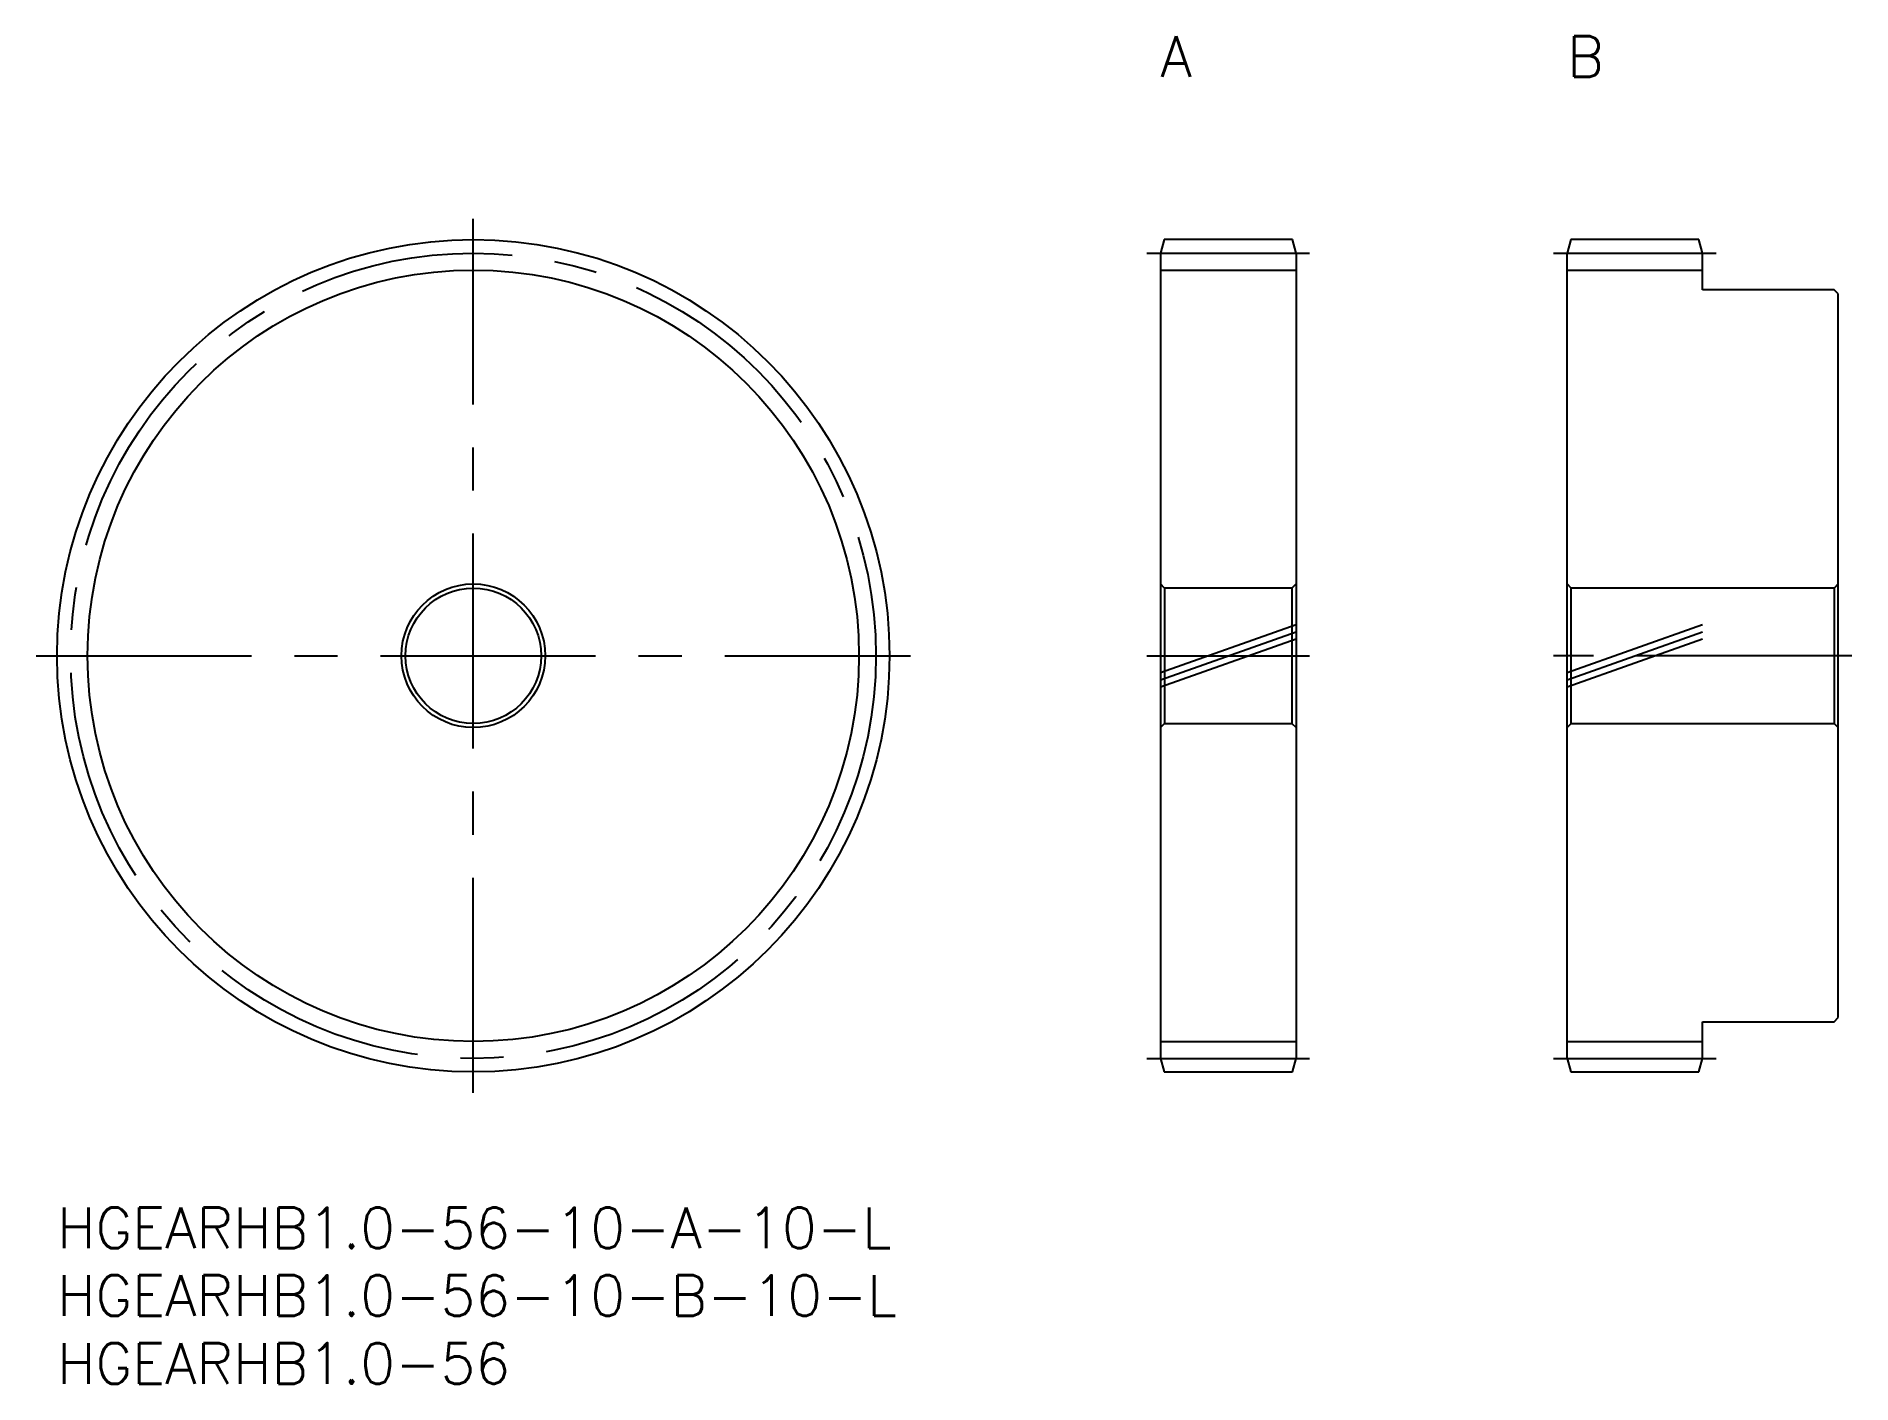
# Model space of a CAD drawing. Extents: x -2 to 132, y -13 to 86.
import ezdxf

# ---------------------------------------------------------------- set-up
doc = ezdxf.new("R2010")
doc.units = 0
doc.header["$LTSCALE"] = 0.5
doc.linetypes.add('CENTER', pattern=[50.8, 31.75, -6.35, 6.35, -6.35])
doc.linetypes.add('PHANTOM', pattern=[63.5, 31.75, -6.35, 6.35, -6.35, 6.35, -6.35])
for name, color, linetype in [('MSM_CENTER', 1, 'CENTER'), ('MSM_CONTINUOUS', 7, 'CONTINUOUS'), ('MSM_IMAGINARY', 6, 'PHANTOM'), ('MSM_NARROW', 5, 'CONTINUOUS'), ('MSM_PART_NUMBER', 7, 'CONTINUOUS')]:
    doc.layers.add(name, color=color, linetype=linetype)
doc.styles.get("Standard").update_dxf_attribs({"font": 'txt.shx', "height": 1, "bigfont": 'bigfont.shx'})

# ---------------------------------------------------------------- blocks, each defined once
blk = doc.blocks.new('*U21')
at = {"layer": 'MSM_PART_NUMBER'}
blk.add_text('HGEARHB1.0-56-10-A-10-L', height=3, dxfattribs=at).set_placement((0, -3))
blk = doc.blocks.new('*U22')
at = {"layer": 'MSM_PART_NUMBER'}
blk.add_text('HGEARHB1.0-56-10-B-10-L', height=3, dxfattribs=at).set_placement((0, -8))
blk = doc.blocks.new('*U23')
at = {"layer": 'MSM_PART_NUMBER'}
blk.add_text('HGEARHB1.0-56', height=3, dxfattribs=at).set_placement((0, -13))

msp = doc.modelspace()

# ---------------------------------------------------------------- linework, layer by layer
at = {"layer": 'MSM_CENTER'}
for p, q in [((30.71, 8.46), (30.71, 72.96)), ((80.42, 70.42), (92.42, 70.42)), ((110.42, 70.42), (122.42, 70.42)), ((-1.54, 40.71), (62.96, 40.71)), ((80.42, 40.71), (92.42, 40.71)), ((132.42, 40.71), (110.42, 40.71)), ((80.42, 11), (92.42, 11)), ((110.42, 11), (122.42, 11))]:
    msp.add_line(p, q, dxfattribs=at)
msp.add_circle((30.71, 40.71), 29.71, dxfattribs=at)
at = {"layer": 'MSM_CONTINUOUS'}
for p, q in [((81.69, 71.42), (81.42, 70.42)), ((91.15, 71.42), (81.69, 71.42)), ((91.42, 70.42), (91.15, 71.42)), ((111.69, 71.42), (111.42, 70.42)), ((121.15, 71.42), (111.69, 71.42)), ((121.42, 70.42), (121.15, 71.42)), ((81.42, 70.42), (81.42, 11)), ((91.42, 70.42), (91.42, 11)), ((111.42, 11), (111.42, 70.42)), ((121.42, 67.71), (121.42, 70.42)), ((81.42, 69.17), (91.42, 69.17)), ((111.42, 69.17), (121.42, 69.17)), ((131.12, 67.71), (121.42, 67.71)), ((131.42, 67.41), (131.12, 67.71)), ((131.42, 14.01), (131.42, 67.41)), ((81.72, 45.71), (81.42, 46.01)), ((91.12, 45.71), (81.72, 45.71)), ((81.72, 45.71), (81.72, 35.71)), ((91.42, 46.01), (91.12, 45.71)), ((91.12, 45.71), (91.12, 35.71)), ((111.72, 45.71), (111.42, 46.01)), ((131.12, 45.71), (111.72, 45.71)), ((111.72, 35.71), (111.72, 45.71)), ((131.42, 46.01), (131.12, 45.71)), ((131.12, 45.71), (131.12, 35.71)), ((81.42, 35.41), (81.72, 35.71)), ((81.72, 35.71), (91.12, 35.71)), ((91.12, 35.71), (91.42, 35.41)), ((111.42, 35.41), (111.72, 35.71)), ((111.72, 35.71), (131.12, 35.71)), ((131.12, 35.71), (131.42, 35.41)), ((121.42, 13.71), (131.12, 13.71)), ((121.42, 11), (121.42, 13.71)), ((131.12, 13.71), (131.42, 14.01)), ((81.42, 12.25), (91.42, 12.25)), ((111.42, 12.25), (121.42, 12.25)), ((81.42, 11), (81.69, 10)), ((91.15, 10), (91.42, 11)), ((111.42, 11), (111.69, 10)), ((121.15, 10), (121.42, 11)), ((81.69, 10), (91.15, 10)), ((111.69, 10), (121.15, 10))]:
    msp.add_line(p, q, dxfattribs=at)
for radius in [30.71, 5.3, 5]:
    msp.add_circle((30.71, 40.71), radius, dxfattribs=at)
at = {"layer": 'MSM_IMAGINARY'}
for p, q in [((81.42, 39.47), (91.42, 43.01)), ((111.42, 39.47), (121.42, 43.01)), ((81.42, 38.94), (91.42, 42.48)), ((81.42, 38.41), (91.42, 41.95)), ((111.42, 38.94), (121.42, 42.48)), ((111.42, 38.41), (121.42, 41.95))]:
    msp.add_line(p, q, dxfattribs=at)
at = {"layer": 'MSM_NARROW'}
msp.add_circle((30.71, 40.71), 28.46, dxfattribs=at)

# ---------------------------------------------------------------- block references
at = {"layer": 'MSM_CONTINUOUS'}
for name in ['*U21', '*U22', '*U23']:
    msp.add_blockref(name, (0, 0), dxfattribs=at)

# ---------------------------------------------------------------- texts
at = {"layer": 'MSM_PART_NUMBER'}
for s, p in [('A', (81.42, 83.42)), ('B', (111.42, 83.42))]:
    msp.add_text(s, height=3, dxfattribs=at).set_placement(p)

doc.saveas('drawing.dxf')
